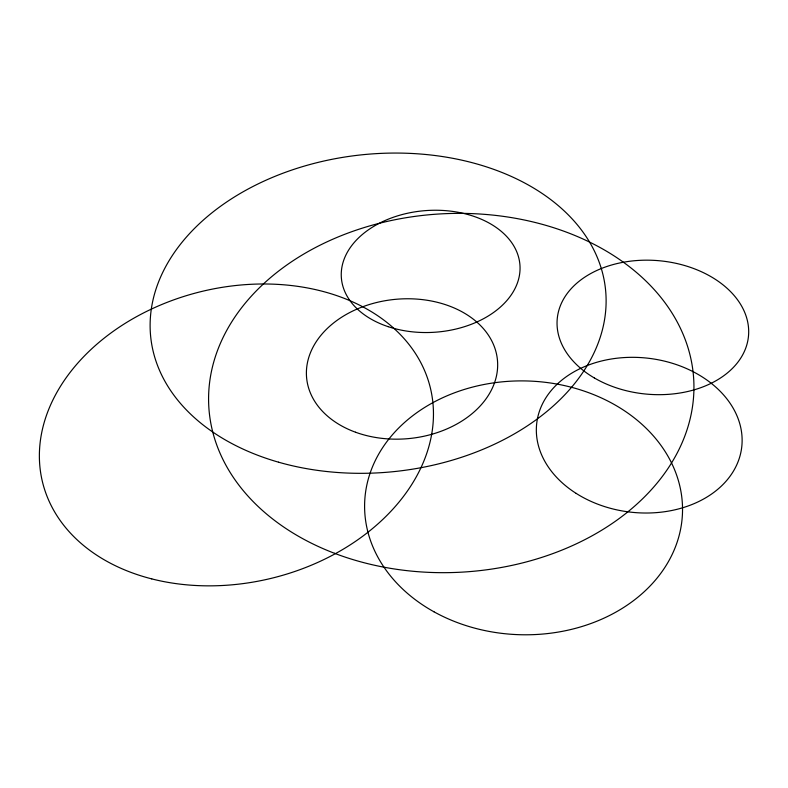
<?xml version="1.0" encoding="UTF-8"?>
<svg xmlns="http://www.w3.org/2000/svg" width="788" height="788" viewBox="0 0 788 788"><rect width="100%" height="100%" fill="white"/><g stroke="black" fill="none" stroke-linecap="round" stroke-linejoin="round"><path stroke-width="1.18" d="M278.558 462.192A228.648 159.215 -6 0 0 605.529 289.491A228.648 159.215 -6 0 0 250.259 187.879A228.648 159.215 -6 0 0 278.558 462.192M594.339 377.954A96.018 66.99 5 0 0 747.832 340.633A96.018 66.99 5 0 0 616.393 263.724A96.018 66.99 5 0 0 594.339 377.954M355.585 432.238A95.831 69.945 -5.3 0 0 497.652 363.692A95.831 69.945 -5.3 0 0 352.847 310.984A95.831 69.945 -5.3 0 0 355.585 432.238M151.739 578.885A199.571 147.602 -13.6 0 0 432.848 402.264A199.571 147.602 -13.6 0 0 124.642 323.681A199.571 147.602 -13.6 0 0 151.739 578.885M334.575 553.324A242.842 179.437 -3.1 0 0 693.883 383.145A242.842 179.437 -3.1 0 0 325.306 242.635A242.842 179.437 -3.1 0 0 334.575 553.324M388.139 326.656A89.507 60.981 -3.9 0 0 520.021 266.472A89.507 60.981 -3.9 0 0 383.805 221.093A89.507 60.981 -3.9 0 0 388.139 326.656M576.126 493.367A103.198 77.46 6.6 0 0 741.173 450.844A103.198 77.46 6.6 0 0 600.397 361.288A103.198 77.46 6.6 0 0 576.126 493.367M433.961 611.793A158.999 126.927 1.6 0 0 682.083 519.036A158.999 126.927 1.6 0 0 454.627 392.759A158.999 126.927 1.6 0 0 433.961 611.793"/></g></svg>
